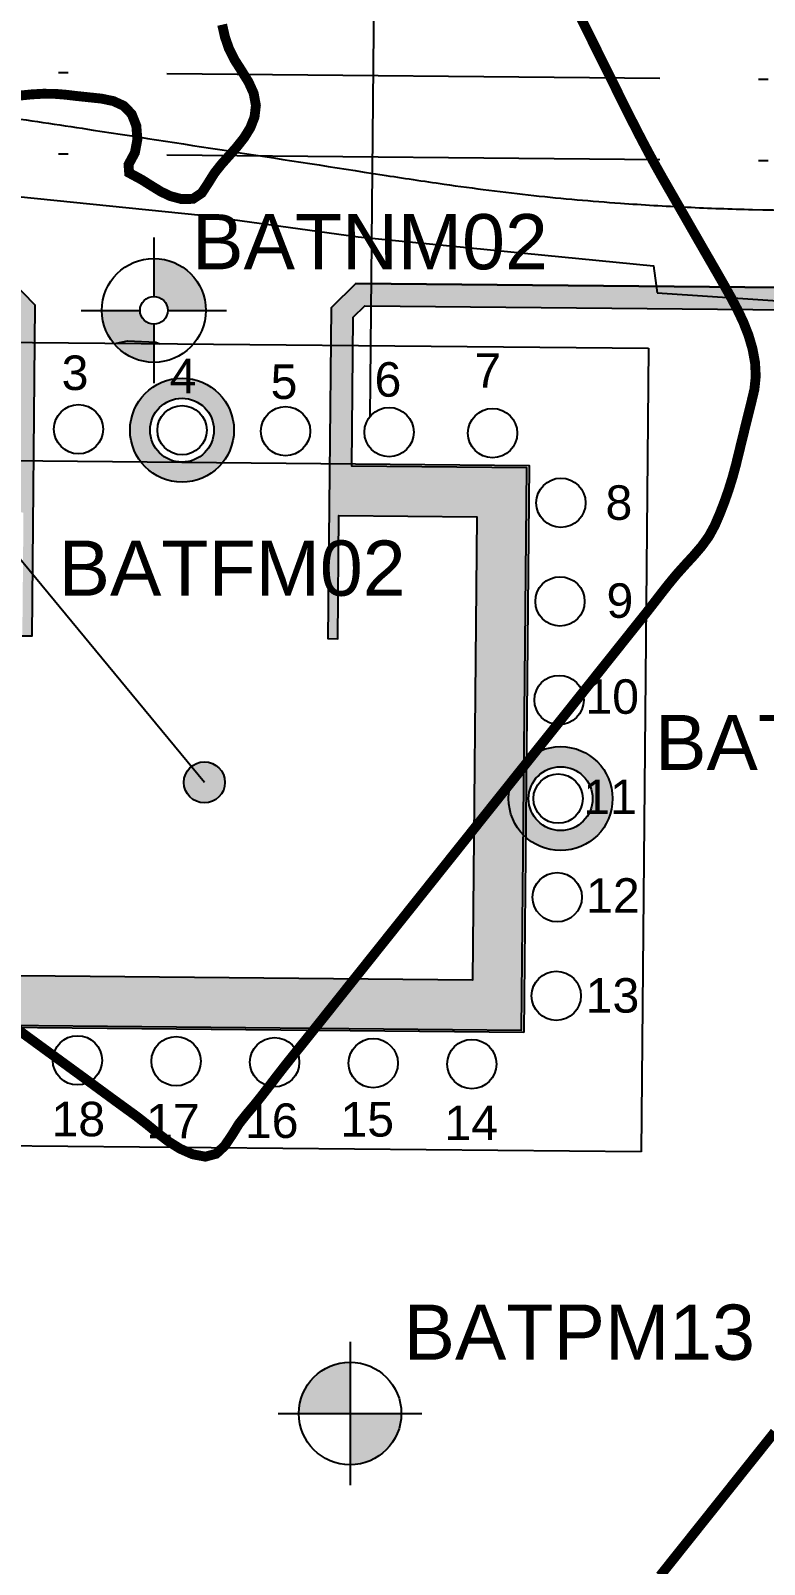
# Model space of a CAD drawing. Header units: millimetres. Extents: x 167 to 1023, y -2 to 136.
# Drawn here: x 809.58 to 817.02, y 28.67 to 44.22 of the extents above; entities that cross this region are included whole.
import ezdxf
from ezdxf.enums import TextEntityAlignment as Align

# ---------------------------------------------------------------- set-up
doc = ezdxf.new("R2010")
doc.units = ezdxf.units.MM
doc.linetypes.add('AXONAS', pattern=[7, 5, -1, 0, -1])
for name, color, linetype in [('CG_KG', 252, 'KG'), ('CG_KR', 252, 'Continuous'), ('COREBOREHOLES', 6, 'Continuous'), ('CW403-Text 0.30 Height', 2, 'Continuous'), ('GEOLOGY', 7, 'Continuous'), ('GSLAYER', 7, 'Continuous'), ('OD_AXON', 1, 'AXONAS'), ('OD_AXONAS', 1, 'AXONAS'), ('OD_TEC', 7, 'Continuous'), ('OTM Line 0.25', 7, 'Continuous'), ('OTM Line 0.35', 3, 'Continuous'), ('OTM Solid 253', 253, 'Continuous'), ('OTM Text 0.35', 3, 'Continuous'), ('proteinomenes', 3, 'Continuous')]:
    doc.layers.add(name, color=color, linetype=linetype)
doc.styles.add('ARIAL', font='ARIAL.TTF')
doc.styles.add('ARIAL_GREEK', font='ARIAL.TTF')
doc.linetypes.add('KG', pattern='A,5,-0.5,[114,OrizLt.shx,S=1,R=0,X=0,Y=0.5],-0.5', length=6)

# ---------------------------------------------------------------- blocks, each defined once
blk = doc.blocks.new('cross')
at = {"layer": 'GEOLOGY', "color": 6}
for p, q in [((11345.51116500916, -2144.537838589069), (11345.51116500916, -2149.537838589069)), ((11343.01116500916, -2147.037838589069), (11348.01116500916, -2147.037838589069))]:
    blk.add_line(p, q, dxfattribs=at)

msp = doc.modelspace()

# ---------------------------------------------------------------- hatches: boundary and pattern name
at = {"layer": 'COREBOREHOLES'}
h = msp.add_hatch(color=253, dxfattribs=at)
edge = h.paths.add_edge_path()
edge.add_arc((811.114540476513, 40.16875018821649), 0.5270264944486622, 0, 360)
edge = h.paths.add_edge_path(flags=16)
edge.add_arc((811.114540476513, 40.16875018821649), 0.3239412195520066, 0, 360)
h = msp.add_hatch(color=253, dxfattribs=at)
edge = h.paths.add_edge_path()
edge.add_arc((814.9543294359318, 36.43241274109805), 0.5270264944486622, 0, 360)
edge = h.paths.add_edge_path(flags=16)
edge.add_arc((814.9543294359318, 36.43241274109805), 0.3239412195520066, 0, 360)
h = msp.add_hatch(color=5, dxfattribs=at)
edge = h.paths.add_edge_path()
edge.add_ellipse((812.8190394478066, 30.1974818740892), major_axis=(-0.3675187456012418, 0.3675187456012452), ratio=0.9999999999999436, start_angle=-44.99999999399159, end_angle=45.00000000466547)
edge.add_line((812.299289453351, 30.1974818740469), (812.8190394477036, 30.19748187414371))
edge.add_line((812.8190394477037, 30.19748187414371), (812.8190394477521, 30.71723186854485))
edge = h.paths.add_edge_path()
edge.add_ellipse((812.819039447843, 30.19748187400461), major_axis=(-0.3675187456012318, 0.367518745601235), ratio=0.9999999999999596, start_angle=135.0000000006676, end_angle=225.000000010002)
edge.add_line((813.3387894422987, 30.19748187409529), (812.8190394477039, 30.19748187414371))
edge.add_line((812.8190394477037, 30.19748187414371), (812.819039447849, 29.67773187954895))
at = {"layer": 'CW403-Text 0.30 Height', "ltscale": 0.1}
h = msp.add_hatch(color=7, dxfattribs=at)
edge = h.paths.add_edge_path()
edge.add_arc((811.3418449319106, 36.59696487846713), 0.2082883886027397, 0, 360)
at = {"layer": 'OTM Solid 253'}
msp.add_hatch(color=256, dxfattribs=at).paths.add_polyline_path([(848.0284377550051, 41.32505586246354), (812.8786809399962, 41.65714980699379), (812.626330209504, 41.40952285204541), (812.5946336755978, 38.05467258269771), (812.6946292126913, 38.0537278275887), (812.7064386515513, 39.30367204120596), (814.1063761707946, 39.29044546968309), (814.0619726806808, 34.59065522648363), (808.0622404553205, 34.64734053301429), (808.1066439454344, 39.3471307762142), (809.5065814646887, 39.33390420468861), (809.4947720258288, 38.08395999107113), (809.5947675629222, 38.08301523596189), (809.6264640968184, 41.43786550531256), (809.3788371418495, 41.69021623582687), (809.2856432487652, 41.6910967291896), (809.2835175506871, 41.46610677070969), (809.4005936450167, 41.34679731211683), (809.3863108188725, 39.83506283402328), (807.6113900355349, 39.85183223720507), (807.5575389943324, 34.15208662310822), (814.5572265905867, 34.08595376549594), (814.6110776317864, 39.78569937958302), (812.8361568484552, 39.80246878276846), (812.8504396745984, 41.31420326086202), (812.9697491331917, 41.43127935519162), (848.028437755006, 41.10004582046842)])
at = {"layer": 'proteinomenes'}
h = msp.add_hatch(color=253, dxfattribs=at)
edge = h.paths.add_edge_path()
edge.add_ellipse((810.8290125596646, 41.38374765333369), major_axis=(0.372664008058944, 0.3726640080536308), ratio=0.9999999999999956, start_angle=405.0000000108557, end_angle=675.000000000848)
edge.add_line((811.3560390540662, 41.38374765333774), (810.9695903292429, 41.38374765334037))
edge.add_ellipse((810.8290125596176, 41.38374765333624), major_axis=(0.09940349418692716, 0.09940349418550992), ratio=1, start_angle=405.00000002077604, end_angle=675.0000000020934, ccw=False)
edge.add_line((810.8290125595676, 41.52432542296167), (810.8290125595686, 41.91077414773521))
edge = h.paths.add_edge_path(flags=17)
edge.add_ellipse((810.8290125596176, 41.38374765333624), major_axis=(0.09940349418692716, 0.09940349418550992), ratio=1, start_angle=584.9999999795186, end_angle=854.9999999969039, ccw=False)
edge.add_line((810.8290125595663, 41.24316988371081), (810.8290125595632, 40.85672115893217))
edge.add_ellipse((810.8290125596646, 41.38374765333369), major_axis=(0.372664008058944, 0.3726640080536308), ratio=0.9999999999999956, start_angle=584.9999999893832, end_angle=854.9999999990893)
edge.add_line((810.3019860652631, 41.38374765334583), (810.6884347899921, 41.38374765334484))

# ---------------------------------------------------------------- linework, layer by layer
at = {"color": 1, "ltscale": 0.1, "const_width": 0.1}
for points in [[(809.4383984712904, 34.09779621444447), (809.5489702133773, 34.01707240674493), (809.6595354160445, 33.93634109932661), (809.7701046092643, 33.85561436839446), (809.8807179769337, 33.7749382994313), (809.991345673353, 33.69427866355333), (810.1019306751159, 33.61357006283804), (810.2124159303885, 33.5327470667484), (810.3227746371376, 33.45177893704128), (810.4331779771819, 33.37086199552338), (810.543876762411, 33.2902838886602), (810.6548640125857, 33.21003661114894), (810.7624961458159, 33.12594147950237), (810.8679546999165, 33.03935355387118), (810.9764765329055, 32.95627878448379), (811.0933210776857, 32.88274901208131), (811.2220461444758, 32.82582679830709), (811.3509325016266, 32.80182844228914), (811.4608934630487, 32.83093707775781), (811.5477434252207, 32.91157974650484), (811.6216605398658, 33.021271703963), (811.6934017068279, 33.13668562239779), (811.7728146181689, 33.23624669041253), (811.8531397935258, 33.33133152940233), (811.9309847358709, 33.42910708065703), (812.0074782004731, 33.52834879960294), (812.0837489427277, 33.62783214176868), (812.1607697518766, 33.72650176436439), (812.2385622824158, 33.82433417518648), (812.3167896895675, 33.92169480460591), (812.3951144718912, 34.01894979535807), (812.4732137957508, 34.11644937759426), (812.5510849474585, 34.21419649524903), (812.6289744792612, 34.31192367304941), (812.7069065150363, 34.40960473985972), (812.7848490247752, 34.5072744438816), (812.8627795458069, 34.60495715398353), (812.9406994080227, 34.70265142743271), (813.0186135775957, 34.80035187663695), (813.0965270206407, 34.89805311400544), (813.1744440587272, 34.99575045126009), (813.2523644283083, 35.09344417427285), (813.3302858785719, 35.19113672492124), (813.4082063634378, 35.28883032289779), (813.4861261362857, 35.38652469326341), (813.5640460633658, 35.48421889620151), (813.6419661231857, 35.58191295515978), (813.7198862474879, 35.6796069443523), (813.7978063679257, 35.77730093799271), (813.8757264365777, 35.87499498810023), (813.9536464636694, 35.97268908325093), (814.0315664699037, 36.07038320052031), (814.1094864759143, 36.16807731710462), (814.1874065117099, 36.265771404875), (814.26532660468, 36.36346544731821), (814.3432466870436, 36.46115949834136), (814.4211666798947, 36.55885361959683), (814.4990865079917, 36.65654786985048), (814.5770062212559, 36.75424220990787), (814.654926027124, 36.85193647737371), (814.732846142927, 36.94963050208837), (814.8107667859158, 37.04732411395405), (814.8886876546412, 37.14501754908535), (814.9666067318394, 37.24271238723206), (815.0445235217467, 37.34040901664495), (815.1224445968783, 37.43810229011335), (815.2003768830664, 37.53578678376668), (815.2783144072064, 37.63346717542429), (815.3562438660283, 37.73115388330409), (815.4341518718065, 37.8288573918923), (815.5120256154178, 37.92658773249575), (815.5898803898363, 38.024332928639), (815.6677716168215, 38.122049577357), (815.7457577981177, 38.21969186366657), (815.8237207269203, 38.31735235995522), (815.9004575029585, 38.41597310365448), (815.9767363969422, 38.51495243244646), (816.0540583274569, 38.61311491914687), (816.1339242128915, 38.70928513677829), (816.2175277658771, 38.80252824297683), (816.3024670950872, 38.8947252513896), (816.3840089573259, 38.98958294702622), (816.4573807286688, 39.09083895552787), (816.5179413839396, 39.20212180765854), (816.5688825383386, 39.32056647609527), (816.615886637338, 39.44123969567583), (816.6588849936106, 39.56397392062892), (816.6977212078418, 39.68867429400682), (816.7322415465269, 39.81524495134651), (816.7635099678428, 39.94312982386343), (816.7946762273314, 40.07102566206565), (816.8261781460851, 40.19877913863517), (816.8578461966263, 40.32649009835079), (816.889510851508, 40.45425838594944), (816.9200611689885, 40.58248342604672), (816.9340589097928, 40.71577371130836), (816.9266072935043, 40.85373119776015), (816.9010945372174, 40.99283470731454), (816.8609101458751, 41.12956258568822), (816.8093434860411, 41.26125641795186), (816.7492994478353, 41.38857215018781), (816.6835906616843, 41.51296104947112), (816.6149950124882, 41.63585648660039), (816.5452529978911, 41.75815750835174), (816.4749150717271, 41.88015020902996), (816.4044662304523, 42.00208696816905), (816.3343073854176, 42.12417606134197), (816.2643663420331, 42.2463776131721), (816.1944055730319, 42.36856502868606), (816.1241922790114, 42.4906143083421), (816.0538021076272, 42.61257049769431), (815.9837972505966, 42.73474529414527), (815.914782756493, 42.85747388278166), (815.8472979009775, 42.98105341970374), (815.781340292614, 43.10546787555124), (815.7166411772059, 43.23054721312126), (815.6529299261256, 43.35612038467745), (815.589931809388, 43.48202821320426), (815.5273631217597, 43.60813749999686), (815.4649389702081, 43.73431848424336), (815.4023926146483, 43.86044923273236), (815.3396863415173, 43.98650656874172), (815.2769392172686, 44.11253491920381), (815.2142733283772, 44.2385800171309), (815.1517421351073, 44.36466674578621)], [(809.475289665208, 43.56278087485991), (809.5893564501866, 43.57400764449737), (809.7042010636169, 43.58046831776612), (809.8185455748571, 43.57995446962438), (809.9316656515412, 43.57100858214169), (810.0468409590003, 43.55735997241497), (810.1688200284134, 43.54466844194182), (810.2958924561453, 43.53131063917765), (810.417926333017, 43.50616599040488), (810.5242244201609, 43.45747638012988), (810.6041776159018, 43.37377150173181), (810.6508347545296, 43.25552590407817), (810.6621349618581, 43.11918320311786), (810.6363585039662, 42.98230099640357), (810.5717856470301, 42.86243688122629), (810.5783353330617, 42.77790112669702), (810.7060006554866, 42.70882662800561), (810.8087023720273, 42.64439515496763), (810.9007817750689, 42.58786621709275), (810.9965801569097, 42.54249932399345), (811.1091677427939, 42.51222520723825), (811.225878246978, 42.51456547213085), (811.314734045236, 42.57426771079774), (811.3797897756376, 42.67328781674989), (811.4422543469282, 42.77399927907838), (811.5119246249142, 42.86257489958705), (811.587835439017, 42.9475358523345), (811.6674183308251, 43.03679094329543), (811.7433370079534, 43.13236923543597), (811.8070621902243, 43.23482858666141), (811.8500645974809, 43.3447268548877), (811.8638149495227, 43.46262189799965), (811.8412515730606, 43.58551394716135), (811.7886458713092, 43.70075022153075), (811.7200331865097, 43.81106058350785), (811.6496153989237, 43.92121234105495), (811.5912210023043, 44.03583517802251), (811.5498860174594, 44.1563180222344), (811.5217388105848, 44.28076659125797)], [(815.9630425609157, 28.55098233875144), (816.0406019482843, 28.64822426998232), (816.1181613356475, 28.74546620120957), (816.1957207230025, 28.84270813244954), (816.2732801103775, 28.93995006368361), (816.3508394977334, 29.03719199490745), (816.4283988851084, 29.13443392615788), (816.5059582724643, 29.23167585738172), (816.5835176598293, 29.32891778861874), (816.6610770472162, 29.42615971980119), (816.7386364345848, 29.52340165104822), (816.8161958219471, 29.62064358227546), (816.893755209323, 29.71788551350953), (816.9713145966653, 29.81512744474246), (817.0488739840403, 29.91236937597675), (817.1264333714025, 30.009611307204)]]:
    msp.add_lwpolyline(points, dxfattribs=at)
at = {"layer": 'CG_KG', "color": 8}
for points in [[(801.6529872556721, 38.58906633067174), (801.6935002387463, 42.94592310456589), (801.6935002387463, 42.94592310456589), (805.9248938378387, 42.89741063599961), (811.3096776718057, 42.34761584569939), (812.9025535125838, 42.13075689186546), (815.8952359800596, 41.8361199986238), (815.9353258057927, 41.56187775921937)], [(815.9353258057927, 41.56187775921937), (820.6797986945712, 41.24571600055644)]]:
    msp.add_lwpolyline(points, dxfattribs=at)
at = {"layer": 'CG_KR', "color": 8, "flags": 128}
msp.add_lwpolyline([(807.3709412017706, 43.62620229570705, -0.0009339019034268323), (809.3068788648643, 43.34817622807957, -0.001991347432288346), (810.2140191297849, 43.21247767919105, -0.0006404136078970609), (813.1450206631043, 42.75824581206363, 0.002995546886039225), (813.7720910531707, 42.66408801104278, 0.008837377164202475), (814.6836788138762, 42.54919392258527, 0.00922372245403045), (815.5604955775716, 42.47072514179028, 0.005861911397900255), (816.238156332196, 42.43063929952625, 0.006002346706683433), (816.9007056680157, 42.40720432504251, 0.00727208861827298), (818.5706664827694, 42.39249542675786, -0.007293149155420655), (820.2358015016553, 42.37775879815028, -2.124417462369156e-05), (820.5494469262712, 42.37039354973847, 4.912413336588169e-06), (821.8970828233769, 42.33870380301202, 8.9987193368275e-05), (822.7746507461461, 42.31823438866961, 5.333947090722505e-05), (824.255175373869, 42.2841256219546)], format="xyb", dxfattribs=at)
at = {"layer": 'COREBOREHOLES', "color": 5}
for p, q in [((812.8190394478006, 30.92513186633435), (812.8190394478006, 29.46983188180792)), ((812.0913894555132, 30.19748187404694), (813.546689440088, 30.19748187404694))]:
    msp.add_line(p, q, dxfattribs=at)
at = {"layer": 'COREBOREHOLES', "color": 253}
for centre, radius in [((811.114540476513, 40.16875018821649), 0.5270264944486622), ((811.114540476513, 40.16875018821649), 0.3239412195520066), ((814.9543294359318, 36.43241274109805), 0.5270264944486622), ((814.9543294359318, 36.43241274109805), 0.3239412195520066)]:
    msp.add_circle(centre, radius, dxfattribs=at)
at = {"layer": 'COREBOREHOLES', "color": 5}
msp.add_ellipse((812.8190394478975, 30.19748187404694), major_axis=(0.3675187456183385, 0.3675187456183353), ratio=0.9999999999999951, start_param=5.497787143782135, end_param=11.78097245096172, dxfattribs=at)
at = {"layer": 'CW403-Text 0.30 Height', "color": 7, "ltscale": 0.1}
msp.add_circle((811.3418449319106, 36.59696487846713), 0.2082883886027397, dxfattribs=at)
at = {"layer": 'GSLAYER', "color": 7, "flags": 128}
msp.add_lwpolyline([(810.4503328839, 41.05006465566196), (810.5623242723241, 41.07646297998569), (810.8501835193911, 41.06115047927135), (810.8878341712389, 41.04593115542268)], dxfattribs=at)
at = {"layer": 'OD_AXON', "flags": 128}
msp.add_lwpolyline([(775.4622741800085, 43.29571634939832), (848.0284377550051, 42.61011321342259)], dxfattribs=at)
at = {"layer": 'OD_AXONAS', "flags": 128}
msp.add_lwpolyline([(775.4622741800085, 44.12075317005302), (848.0284377550051, 43.43515003407985)], dxfattribs=at)
at = {"layer": 'OD_TEC', "color": 7, "ltscale": 10}
msp.add_lwpolyline([(811.3418449319106, 36.59696487846713), (799.6601591999246, 50.73843852914676)], dxfattribs=at)
at = {"layer": 'OTM Line 0.25'}
msp.add_line((813.0891783851175, 47.5304232405869), (813.0209334790716, 40.30719049987367), dxfattribs=at)
at = {"layer": 'OTM Line 0.25', "color": 2, "flags": 128}
for points in [[(809.4947720258288, 38.08395999107113), (809.5947675629222, 38.08301523596189), (809.6264640968184, 41.43786550531256), (809.3788371418495, 41.69021623582687)], [(848.0284377550051, 41.32505586246354), (812.8786809399962, 41.65714980699379), (812.626330209504, 41.40952285204541), (812.5946336755978, 38.05467258269771), (812.6946292126913, 38.0537278275887), (812.7064386515513, 39.30367204120596), (814.1063761707946, 39.29044546968309), (814.0619726806808, 34.59065522648363), (808.0622404553205, 34.64734053301429)], [(807.5575389943324, 34.15208662310822), (814.5572265905867, 34.08595376549594), (814.6110776317864, 39.78569937958302), (812.8361568484552, 39.80246878276846), (812.8504396745984, 41.31420326086202), (812.9697491331917, 41.43127935519162), (848.028437755006, 41.10004582046842)]]:
    msp.add_lwpolyline(points, dxfattribs=at)
at = {"layer": 'OTM Line 0.25', "flags": 128}
for points in [[(812.8786809399962, 41.65714980699379), (848.0284377550051, 41.32505586246354)], [(812.9697491331917, 41.43127935519162), (848.0284377550051, 41.10004582046842)]]:
    msp.add_lwpolyline(points, dxfattribs=at)
at = {"layer": 'OTM Line 0.35', "color": 7}
for p, q in [((806.398017956255, 41.08835081666955), (815.8475962111961, 40.99907145882518)), ((815.8475962111961, 40.99907145882518), (815.7705986697792, 32.84943518604148)), ((815.7705986697792, 32.84943518604148), (806.3210204148372, 32.93871454388584))]:
    msp.add_line(p, q, dxfattribs=at)
at = {"layer": 'OTM Line 0.35'}
msp.add_line((815.8475962111961, 40.99907145882518), (815.7705986697792, 32.84943518604148), dxfattribs=at)
msp.add_lwpolyline([(814.5819892860172, 34.06071869243253), (807.5323039212208, 34.12732392764376), (807.5866273400125, 39.87706731028509), (814.6363127048126, 39.81046207506772)], close=True, dxfattribs=at)
at = {"layer": 'OTM Line 0.35', "color": 7}
msp.add_lwpolyline([(814.5819892860172, 34.06071869243253), (807.5323039212208, 34.12732392764376), (807.5866273400125, 39.87706731028509), (814.6363127048126, 39.81046207506772)], close=True, dxfattribs=at)
for centre in [(810.0645873370786, 40.17867011686432), (811.114540476513, 40.16875018821649), (812.1644936159564, 40.15883025956593), (813.2144467553908, 40.1489103309181), (814.2643998948288, 40.1389904022639), (814.9577553686931, 39.43240835687418), (814.9483078175954, 38.43245298597974), (814.938860266504, 37.43249761508893), (814.9294127154062, 36.43254224419472), (814.9199651643148, 35.43258687330392), (814.910517613217, 34.43263150240948), (810.0541207786264, 33.77848336559229), (811.0540761495176, 33.7690358145009), (812.0540315204116, 33.75958826340313), (813.0539868913065, 33.75014071230582), (814.0539422621969, 33.74069316121442)]:
    msp.add_circle(centre, 0.2499999999999999, dxfattribs=at)
at = {"layer": 'proteinomenes', "color": 253}
for p, q in [((810.8290125595692, 42.12158474551172), (810.8290125595676, 41.52432542296327)), ((810.0911754673899, 41.38374765334637), (810.6884347899912, 41.38374765334484)), ((810.969590329242, 41.38374765334037), (811.5668496517428, 41.3837476533363)), ((810.8290125595663, 41.24316988371177), (810.8290125595616, 40.64591056120915))]:
    msp.add_line(p, q, dxfattribs=at)
for centre, major_axis, ratio in [((810.8290125596646, 41.38374765333369), (0.372664008058944, 0.3726640080536308), 0.9999999999999953), ((810.8290125596176, 41.38374765333624), (0.09940349418692716, 0.09940349418550992), 1)]:
    msp.add_ellipse(centre, major_axis=major_axis, ratio=ratio, start_param=5.497787143782135, end_param=11.78097245096172, dxfattribs=at)

# ---------------------------------------------------------------- block references
at = {"layer": 'GEOLOGY', "color": 33, "xscale": 0.5000000000000316, "yscale": 0.5, "zscale": 0.5, "rotation": 28.58251440810439}
msp.add_blockref('cross', (-4680.253522448977, -1725.610827155561), dxfattribs=at)

# ---------------------------------------------------------------- texts
at = {"layer": 'COREBOREHOLES', "color": 253, "style": 'ARIAL'}
for s, p in [('BATNM02', (811.2172144762654, 41.80000697622592)), ('BATFM02', (809.8620211250162, 38.48991113511335))]:
    msp.add_text(s, height=0.5599999999999999, dxfattribs=at).set_placement(p)
at = {"layer": 'COREBOREHOLES', "color": 253, "insert": (815.9125104665285, 37.2811077063772), "char_height": 0.5599999999999999, "width": 0.9479222426627529, "attachment_point": 1, "style": 'ARIAL'}
msp.add_mtext('{\\fArial|b0|i0|c0|p34;BATFM01}', dxfattribs=at)
at = {"layer": 'COREBOREHOLES', "color": 5, "insert": (813.3612301785482, 31.30176661577505), "char_height": 0.5599999999999999, "width": 0.9479222426627529, "attachment_point": 1, "style": 'ARIAL'}
msp.add_mtext('{\\fArial|b0|i0|c0|p34;BATPM13}', dxfattribs=at)
at = {"layer": 'OTM Text 0.35', "color": 7, "style": 'ARIAL_GREEK'}
for s, p in [('3', (810.0295893655918, 40.75100178540654)), ('7', (814.2157050857948, 40.77351440868011)), ('4', (811.1257835238082, 40.71778186101693)), ('5', (812.1489655016146, 40.66048048387168)), ('6', (813.2032239776679, 40.68328038009216)), ('8', (815.5456971219089, 39.43472193050985)), ('9', (815.5558468235065, 38.44074636244734)), ('10', (815.4779708779458, 37.46741933542472)), ('11', (815.4566570909403, 36.4502879718798)), ('12', (815.4851214042876, 35.45027169212773)), ('13', (815.4807912167491, 34.43704883662146)), ('18', (810.0625627029301, 33.18297634241918)), ('17', (811.022890997159, 33.16219054874892)), ('16', (812.024213883368, 33.16657944099353)), ('15', (812.9935895430301, 33.1801674513827)), ('14', (814.0479623571434, 33.14481691930361))]:
    msp.add_text(s, height=0.35, dxfattribs=at).set_placement(p, align=Align.MIDDLE_CENTER)

doc.saveas('drawing.dxf')
